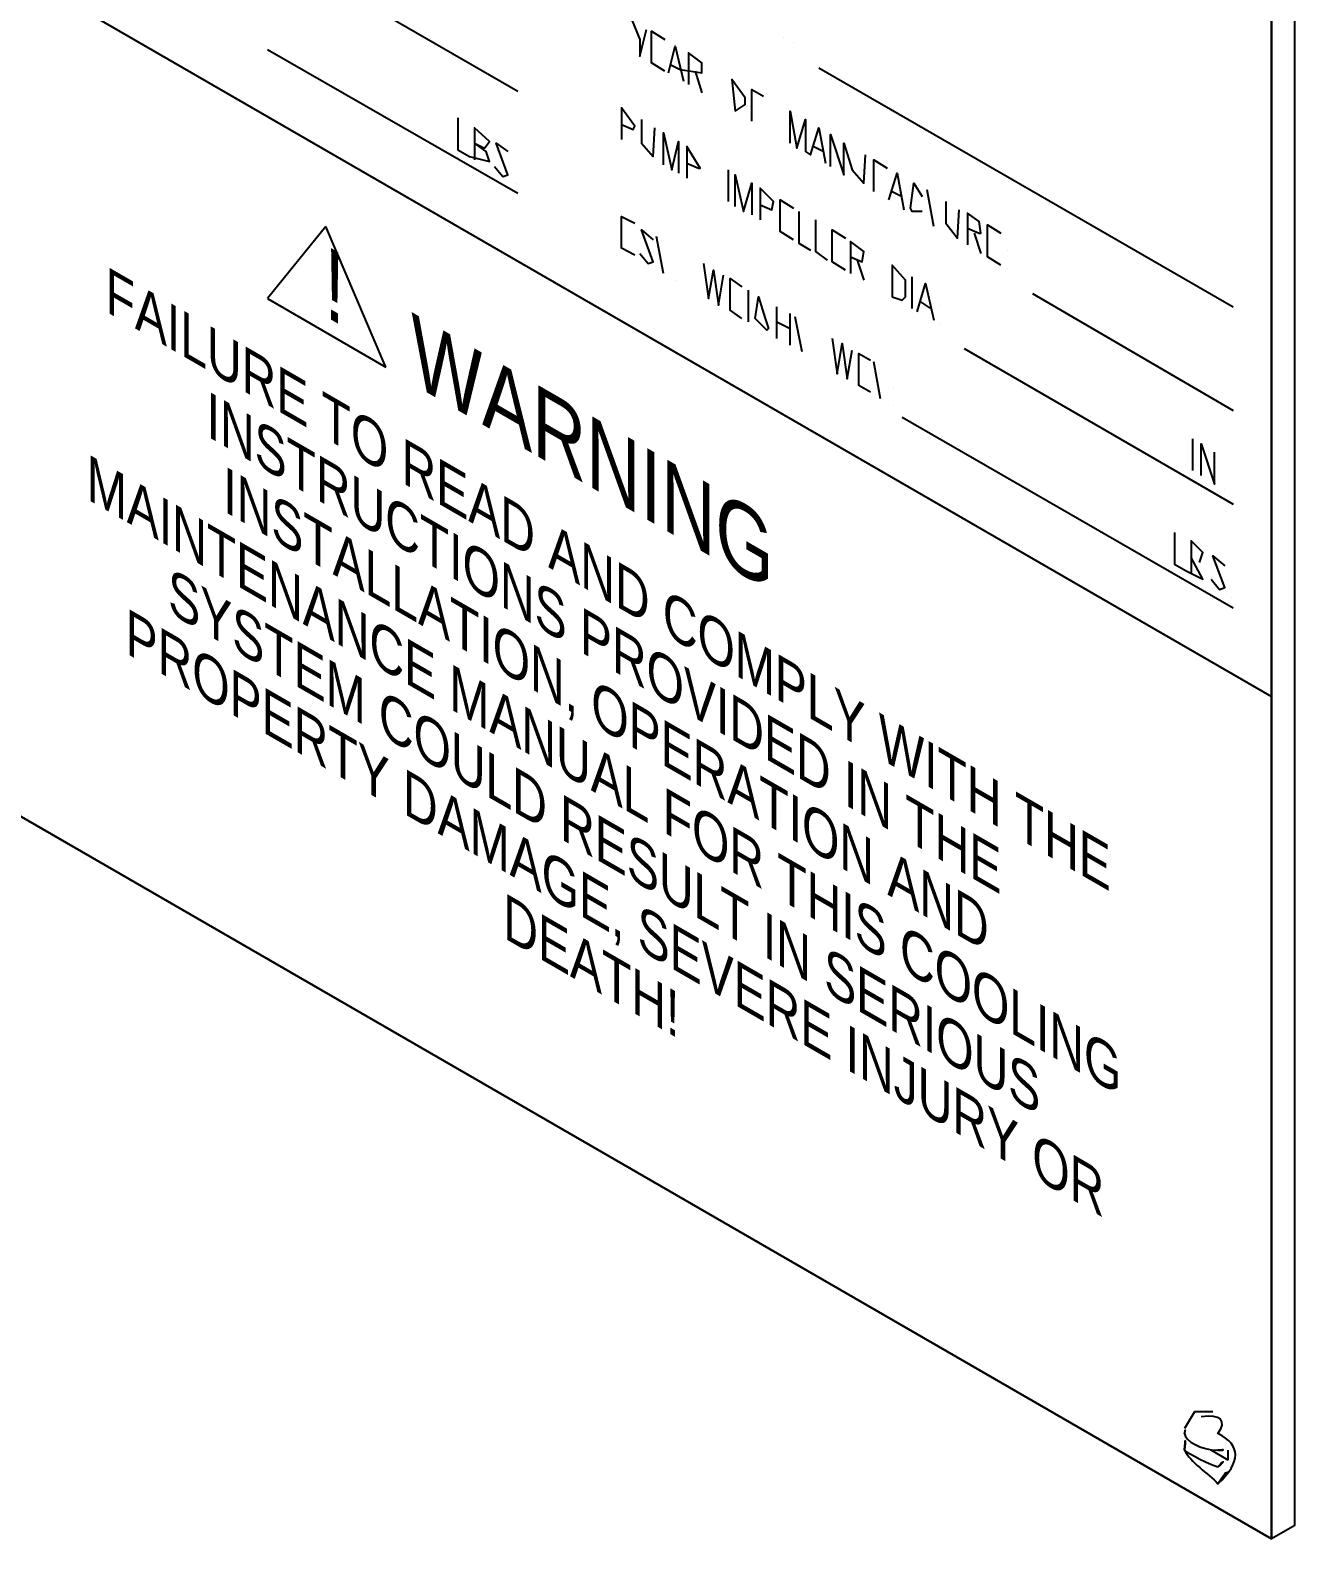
# Model space of a CAD drawing. Header units: inches. Extents: x 0.3 to 33.8, y 15.5 to 37.1.
# Drawn here: x 5.1068 to 5.4977, y 28.8347 to 29.3007 of the extents above; entities that cross this region are included whole.
import ezdxf

# ---------------------------------------------------------------- set-up
doc = ezdxf.new("R2010")
doc.units = ezdxf.units.IN
doc.header["$MEASUREMENT"] = 0
doc.styles.add('PDF Swis721 BT', font='Swiss.ttf')

# ---------------------------------------------------------------- blocks, each defined once
blk = doc.blocks.new('60298_1')
at = {"transparency": 33554687}
for points in [[(5.49045, 28.83468), (5.06545, 29.07997), (5.06545, 29.65215)], [(5.06545, 29.07997), (5.49045, 28.83468), (5.49045, 29.40737), (5.06545, 29.65215), (5.06545, 29.07997)], [(5.49768, 28.8388), (5.49768, 29.4115)], [(5.49045, 29.40737), (5.49045, 28.83468)], [(5.14652, 29.34592), (5.25755, 29.28188)], [(5.06545, 29.34024), (5.49045, 29.09494)], [(5.29267, 29.30409), (5.29525, 29.29789), (5.29525, 29.29273), (5.29731, 29.30099)], [(5.30299, 29.28808), (5.29886, 29.29066), (5.29886, 29.30047), (5.30299, 29.29789)], [(5.33966, 29.29841), (5.33966, 29.29841)], [(5.34276, 29.29686), (5.34276, 29.29686)], [(5.18009, 29.29479), (5.25755, 29.25038)], [(5.29886, 29.29531), (5.29886, 29.29531)], [(5.30403, 29.28756), (5.30609, 29.29583), (5.30867, 29.28498)], [(5.30454, 29.29014), (5.30764, 29.2886), (5.31435, 29.28756), (5.31435, 29.29066), (5.31022, 29.29376), (5.31022, 29.28395)], [(5.31229, 29.28808), (5.31435, 29.28137)], [(5.3505, 29.28911), (5.47857, 29.21527)], [(5.32468, 29.27569), (5.32778, 29.27775), (5.32778, 29.27982), (5.32365, 29.2855), (5.32468, 29.27569)], [(5.32985, 29.27259), (5.32985, 29.2824), (5.33346, 29.28033)], [(5.32985, 29.27775), (5.32985, 29.27775)], [(5.23896, 29.27362), (5.23896, 29.26381), (5.24257, 29.26174), (5.24877, 29.2602), (5.24774, 29.26329), (5.24412, 29.26587), (5.24722, 29.26432), (5.24877, 29.26639), (5.24412, 29.27052), (5.24412, 29.26071)], [(5.28957, 29.27155), (5.29318, 29.27001), (5.2937, 29.27104), (5.28957, 29.27672), (5.28957, 29.26691)], [(5.29576, 29.27311), (5.29576, 29.26587), (5.29938, 29.26174), (5.2999, 29.27052)], [(5.34172, 29.26587), (5.34172, 29.27569), (5.34379, 29.26432), (5.34637, 29.27311), (5.34637, 29.26329), (5.34792, 29.26226), (5.3505, 29.27052), (5.35257, 29.25968)], [(5.30248, 29.25916), (5.30248, 29.26897), (5.30506, 29.25761), (5.30712, 29.26639), (5.30712, 29.25658)], [(5.35412, 29.25864), (5.35412, 29.26846), (5.35825, 29.25606), (5.35825, 29.26587), (5.36083, 29.25761), (5.36445, 29.25348), (5.36496, 29.26226)], [(5.25032, 29.25864), (5.2529, 29.25555), (5.25445, 29.25606), (5.25084, 29.26587), (5.25445, 29.26329)], [(5.30971, 29.25968), (5.31332, 29.25813), (5.31384, 29.25813), (5.30971, 29.26484), (5.30971, 29.25503)], [(5.34895, 29.26484), (5.35205, 29.26329)], [(5.36754, 29.2509), (5.36754, 29.26071), (5.37168, 29.25813)], [(5.32262, 29.2478), (5.32262, 29.25761)], [(5.32468, 29.24625), (5.32468, 29.25606), (5.32726, 29.2447), (5.32985, 29.25348), (5.32985, 29.24367)], [(5.36754, 29.25606), (5.36754, 29.25606)], [(5.37219, 29.24832), (5.37477, 29.25658), (5.37684, 29.24522)], [(5.25703, 29.25348), (5.25703, 29.25348)], [(5.33243, 29.24677), (5.33604, 29.24522), (5.33656, 29.2478), (5.33243, 29.25193), (5.33243, 29.24212)], [(5.37323, 29.2509), (5.37632, 29.24935)], [(5.38252, 29.2447), (5.37942, 29.2447), (5.37891, 29.24573), (5.37994, 29.25348), (5.38252, 29.24935)], [(5.38614, 29.24005), (5.38407, 29.25141)], [(5.34276, 29.23592), (5.33863, 29.23851), (5.33863, 29.24832), (5.34276, 29.24573)], [(5.38975, 29.2478), (5.38975, 29.24109), (5.39337, 29.23644), (5.39388, 29.24522)], [(5.2937, 29.23127), (5.28957, 29.23334), (5.28957, 29.24315), (5.2937, 29.24109)], [(5.33863, 29.24367), (5.33863, 29.24367)], [(5.34431, 29.2447), (5.34431, 29.23489), (5.34792, 29.23282)], [(5.34947, 29.24212), (5.34947, 29.23231), (5.35309, 29.22973)], [(5.39646, 29.23954), (5.40008, 29.23799), (5.4006, 29.23799), (5.40008, 29.2416), (5.39646, 29.24418), (5.39646, 29.23437)], [(5.40679, 29.22817), (5.40266, 29.23076), (5.40266, 29.24057), (5.40679, 29.23799)], [(5.28957, 29.23851), (5.28957, 29.23851)], [(5.29525, 29.23179), (5.29783, 29.22869), (5.29938, 29.22921), (5.29576, 29.23902), (5.29938, 29.23592)], [(5.30248, 29.22559), (5.30041, 29.23696)], [(5.35877, 29.22663), (5.35463, 29.22921), (5.35463, 29.23902), (5.35877, 29.23644)], [(5.39853, 29.23799), (5.4006, 29.23179)], [(5.35463, 29.23437), (5.35463, 29.23437)], [(5.36032, 29.23076), (5.36393, 29.22921), (5.36445, 29.23231), (5.36032, 29.23541), (5.36032, 29.22559)], [(5.40266, 29.23541), (5.40266, 29.23541)], [(5.40886, 29.23282), (5.40886, 29.23282)], [(5.31487, 29.22869), (5.31642, 29.21785), (5.31797, 29.22663), (5.31952, 29.21578), (5.32107, 29.22508)], [(5.36238, 29.22973), (5.36445, 29.22353)], [(5.37323, 29.21836), (5.37632, 29.21733), (5.37736, 29.21836), (5.37736, 29.22353), (5.37323, 29.22817), (5.37323, 29.21836)], [(5.40886, 29.22715), (5.40886, 29.22715)], [(5.30661, 29.22353), (5.30661, 29.22353)], [(5.32675, 29.21165), (5.32313, 29.21424), (5.32313, 29.22405), (5.32675, 29.22146)], [(5.37942, 29.21475), (5.37942, 29.22456)], [(5.38097, 29.21372), (5.38355, 29.2225), (5.38614, 29.21114)], [(5.32313, 29.2194), (5.32313, 29.2194)], [(5.32881, 29.21062), (5.32881, 29.22043)], [(5.33398, 29.21165), (5.33501, 29.20855), (5.33449, 29.20804), (5.33088, 29.21165), (5.33191, 29.21836), (5.33398, 29.21165)], [(5.4166, 29.2194), (5.47857, 29.18325)], [(5.33759, 29.20545), (5.33759, 29.21527)], [(5.34172, 29.20339), (5.34172, 29.2132)], [(5.382, 29.21682), (5.3851, 29.21475)], [(5.38769, 29.21578), (5.38769, 29.21578)], [(5.33759, 29.21062), (5.34172, 29.20855)], [(5.34534, 29.20132), (5.34327, 29.21217)], [(5.38769, 29.2101), (5.38769, 29.2101)], [(5.35463, 29.20545), (5.35618, 29.19461), (5.35773, 29.20391), (5.35928, 29.19306), (5.36083, 29.20184)], [(5.36651, 29.18893), (5.3629, 29.191), (5.3629, 29.20081), (5.36651, 29.19874)], [(5.39543, 29.20236), (5.47857, 29.15433)], [(5.3629, 29.19616), (5.3629, 29.19616)], [(5.36961, 29.18686), (5.36754, 29.19823)], [(5.37374, 29.19048), (5.37374, 29.19048)], [(5.37374, 29.1848), (5.37374, 29.1848)], [(5.37632, 29.18118), (5.47857, 29.12231)], [(5.46618, 29.16466), (5.46618, 29.17447)], [(5.46876, 29.16311), (5.46876, 29.17292), (5.47289, 29.16053), (5.47289, 29.17034)], [(5.47599, 29.15898), (5.47599, 29.15898)], [(5.4605, 29.14555), (5.4605, 29.13574), (5.46411, 29.13368), (5.46928, 29.13109), (5.46566, 29.1378)], [(5.46824, 29.13626), (5.46928, 29.13935), (5.46566, 29.14297), (5.46566, 29.13316)], [(5.47186, 29.13109), (5.47444, 29.12799), (5.47599, 29.12851), (5.47238, 29.13832), (5.47599, 29.13522)], [(5.47806, 29.12541), (5.47806, 29.12541)], [(5.4667, 28.87392), (5.4636, 28.86876)], [(5.47238, 28.87392), (5.4667, 28.87392)], [(5.47702, 28.85895), (5.47186, 28.86204)], [(5.47702, 28.85895), (5.47702, 28.86204)], [(5.49768, 28.8388), (5.49045, 28.83468)]]:
    blk.add_lwpolyline(points, dxfattribs=at)
at = {"color": 151, "transparency": 33554687}
for points in [[(5.19816, 29.24005), (5.18009, 29.21785)], [(5.21675, 29.19667), (5.19816, 29.24005)], [(5.18009, 29.21785), (5.21675, 29.19667)]]:
    blk.add_lwpolyline(points, dxfattribs=at)
at = {"transparency": 33554687}
for points, knots in [([(5.47392, 28.85171), (5.47763, 28.85633), (5.4779, 28.85645), (5.47392, 28.85171), (5.48108, 28.85829), (5.48108, 28.86375), (5.47392, 28.86721), (5.47676, 28.87122), (5.47486, 28.87323), (5.46876, 28.87237)], [0, 0, 0, 0, 1, 1, 1, 2, 2, 2, 3, 3, 3, 3]), ([(5.4636, 28.86721), (5.46384, 28.86876), (5.46381, 28.8685), (5.4636, 28.86721), (5.46381, 28.86485), (5.46856, 28.86211), (5.47392, 28.86204), (5.47547, 28.86211), (5.47651, 28.8622), (5.47392, 28.86204)], [0, 0, 0, 0, 1, 1, 1, 2, 2, 2, 3, 3, 3, 3]), ([(5.4636, 28.86204), (5.46393, 28.86612), (5.46381, 28.86558), (5.4636, 28.86204), (5.46381, 28.86166), (5.46856, 28.85892), (5.47392, 28.85688), (5.47547, 28.85892), (5.47651, 28.85901), (5.47392, 28.85688)], [0, 0, 0, 0, 1, 1, 1, 2, 2, 2, 3, 3, 3, 3]), ([(5.4636, 28.86204), (5.46522, 28.85844), (5.471, 28.8548), (5.47392, 28.85171), (5.47698, 28.85616), (5.47716, 28.8562), (5.47392, 28.85171)], [0, 0, 0, 0, 1, 1, 1, 2, 2, 2, 2])]:
    blk.add_open_spline(points, degree=3, knots=knots, dxfattribs=at)
at = {"color": 1, "attachment_point": 7, "rotation": 330, "style": 'PDF Swis721 BT'}
for s, insert, char_height in [('\\W1.003354;\\Q-30.00000;!', (5.19766, 29.21252), 0.0191536), ('\\W1.000345;\\Q-29.99999;FAILURE TO READ AND COMPLY WITH THE', (5.12999, 29.21371), 0.0122583), ('\\W1.000422;\\Q-30.00000;WARNING', (5.22443, 29.19137), 0.0191536), ('\\W1.000511;\\Q-29.99999;INSTRUCTIONS PROVIDED IN THE', (5.16121, 29.17524), 0.0122583), ('\\W1.000315;\\Q-29.99999;MAINTENANCE MANUAL FOR THIS COOLING', (5.12419, 29.15574), 0.0122583), ('\\W1.000370;\\Q-29.99999;INSTALLATION, OPERATION AND', (5.16534, 29.15024), 0.0122583), ('\\W1.000382;\\Q-29.99999;SYSTEM COULD RESULT IN SERIOUS', (5.14935, 29.12078), 0.0122583), ('\\W1.000378;\\Q-29.99999;PROPERTY DAMAGE, SEVERE INJURY OR', (5.13514, 29.10636), 0.0122583), ('\\W1.000318;\\Q-29.99999;DEATH!', (5.25302, 29.02039), 0.0122583)]:
    blk.add_mtext(s, dxfattribs=dict(at, insert=insert, char_height=char_height))

msp = doc.modelspace()

# ---------------------------------------------------------------- block references
msp.add_blockref('60298_1', (0, 0))

doc.saveas('drawing.dxf')
